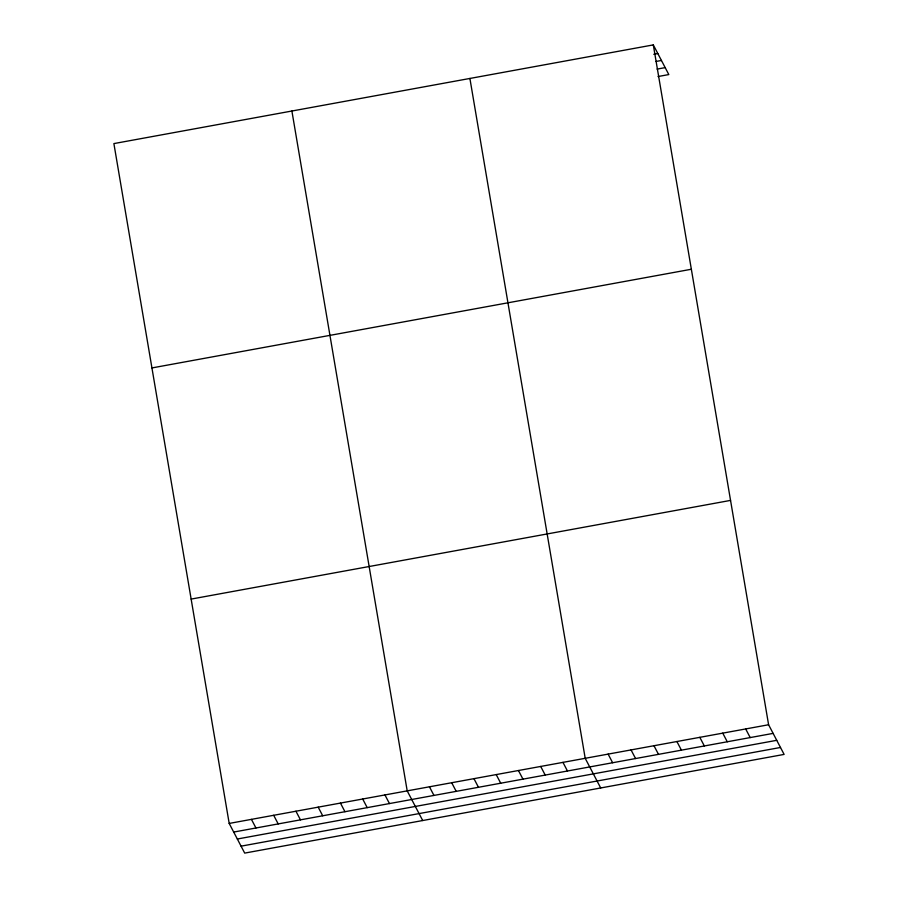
<?xml version="1.0" encoding="UTF-8"?>
<svg xmlns="http://www.w3.org/2000/svg" width="898" height="898" viewBox="0 0 898 898"><rect width="100%" height="100%" fill="white"/><g stroke="black" fill="none" stroke-linecap="round" stroke-linejoin="round"><path stroke-width="1.35" d="M653.306 44.9L113.889 143.59L229.192 823.432L244.694 853.1L784.111 754.41L768.598 724.753L653.306 44.9L668.808 74.568L658.021 76.543M653.766 54.273L657.819 53.532M656.045 61.457L661.444 60.469M657.089 69.101L665.182 67.619M151.942 367.933L691.348 269.254M191.139 599.089L730.557 500.399M229.192 823.432L768.598 724.753M233.704 832.064L773.111 733.385M237.33 839.013L776.748 740.322M241.068 846.163L780.485 747.473M745.677 728.94L750.189 737.572M722.755 733.138L727.268 741.77M699.823 737.337L704.335 745.969M676.901 741.524L681.414 750.156M653.98 745.722L658.492 754.354M631.047 749.909L635.571 758.552M608.126 754.107L612.638 762.739M600.706 787.973L585.204 758.305L469.901 78.452M562.956 762.368L567.469 771.012M540.697 766.443L545.209 775.075M518.449 770.518L522.962 779.15M496.201 774.581L500.714 783.213M473.953 778.656L478.466 787.288M451.694 782.73L456.206 791.363M429.446 786.794L433.959 795.426M422.7 820.536L407.198 790.869L291.895 111.015M384.95 794.943L389.463 803.575M362.691 799.007L367.203 807.639M340.443 803.081L344.955 811.713M318.195 807.156L322.708 815.788M295.936 811.22L300.46 819.852M273.688 815.294L278.2 823.926M251.44 819.369L255.952 828.001"/></g></svg>
